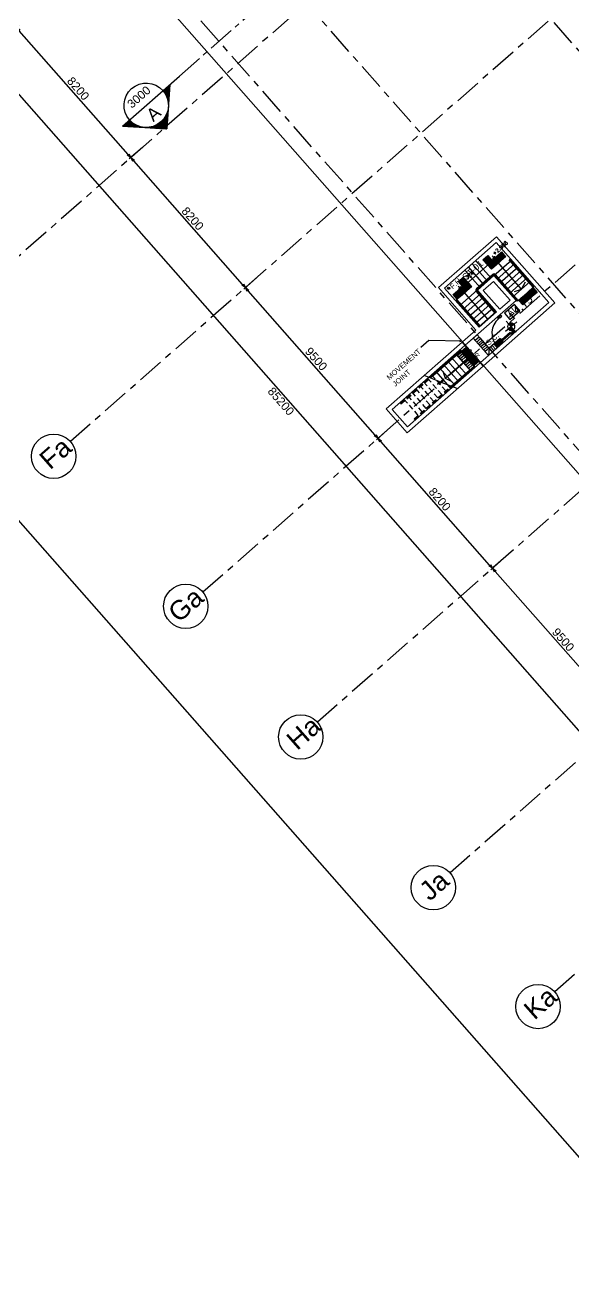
# Model space of a CAD drawing. Header units: millimetres. Extents: x 833681652 to 834427839, y 817425676 to 818089765.
# Drawn here: x 834283241 to 834309162, y 817911593 to 817971130 of the extents above; entities that cross this region are included whole.
import ezdxf
from ezdxf.enums import TextEntityAlignment as Align

# ---------------------------------------------------------------- set-up
doc = ezdxf.new("R2010")
doc.units = ezdxf.units.MM
doc.header["$LTSCALE"] = 100
for name, pattern in [('3B50A-DLN-ARC-DWG-1001-P00-LB01$0$Hidden', [9.525, 6.35, -3.175]), ('3B50A-DLN-ARC-DWG-1001-P00-LB01$0$HIDDENX2', [19.05, 12.7, -6.35]), ('CENTER', [2, 1.25, -0.25, 0.25, -0.25]), ('Grid Line', [22.225, 12.7, -3.175, 3.175, -3.175])]:
    doc.linetypes.add(name, pattern=pattern)
for name, color, linetype in [('+C-201', 201, 'Continuous'), ('000-Tactile-l', 8, 'Continuous'), ('3B50A-DLN-ARC-DWG-1001-P00-LB01$0$3B50A-DLN-ARC-DWG-1002-P00-LB02$0$DLN240__', 1, 'Continuous'), ('3B50A-DLN-ARC-DWG-1001-P00-LB01$0$DLN030_1', 1, 'Continuous'), ('3B50A-DLN-ARC-DWG-1001-P00-LB01$0$DLN040__', 3, 'Continuous'), ('3B50A-DLN-ARC-DWG-1001-P00-LB01$0$DLN240__', 1, 'Continuous'), ('3B50A-DLN-ARC-DWG-1001-P00-LB01$0$DLN810__', 7, 'Continuous'), ('3B50A-DLN-ARC-DWG-1001-P00-LB01$0$FITDOOR', 7, 'Continuous'), ('3B50A-DLN-ARC-DWG-1001-P00-LB01$0$LEVEL', 7, 'Continuous'), ('3B50A-DLN-ARC-DWG-1003-P00-LRXX$0$DLN240__', 1, 'Continuous'), ('DLN020__', 6, 'Continuous'), ('DLN030_1', 1, 'Continuous'), ('DLN0401_', 7, 'Continuous'), ('DLN051__', 7, 'Continuous'), ('DLN052__', 7, 'Continuous'), ('DLN270__', 3, 'Continuous'), ('DLN580__', 4, 'Continuous'), ('DLN810__', 1, 'Continuous'), ('FS-10', 10, 'Continuous'), ('LEVEL', 7, 'Continuous'), ('MARK', 7, 'Continuous')]:
    doc.layers.add(name, color=color, linetype=linetype)
doc.layers.add('3B50A-DLN-ARC-DWG-1001-P00-LB01$0$A-WALL', color=7, linetype='Continuous', lineweight=9)
doc.layers.add('A-WALL', color=7, linetype='Continuous', lineweight=9)
doc.styles.add('3B50A-DLN-ARC-DWG-1001-P00-LB01$0$romans', font='romans.shx')
doc.styles.add('3B50A-DLN-ARC-DWG-1001-P00-LB01$0$Standard', font='swiss.ttf')
doc.styles.add('3B50A-DLN-ARC-DWG-1001-P00-LB01$0$Swis721tBT', font='swissl.ttf')
doc.styles.add('romans', font='romans.shx')
doc.styles.get("Standard").update_dxf_attribs({"font": 'swiss.ttf'})
doc.styles.add('Swis721tBT', font='swissl.ttf')
doc.dimstyles.new('3B50A-DLN-ARC-DWG-1001-P00-LB01$0$INTDIM', dxfattribs={"dimtxt": 200, "dimasz": 125, "dimexe": 100, "dimexo": 150, "dimgap": 80, "dimtad": 1, "dimdec": 0, "dimzin": 9, "dimdsep": 46, "dimtxsty": '3B50A-DLN-ARC-DWG-1001-P00-LB01$0$Swis721tBT', "dimblk": '3B50A-DLN-ARC-DWG-1001-P00-LB01$0$_Open30', "dimcen": -125, "dimclrd": 256, "dimclre": 256, "dimclrt": 2, "dimaunit": 1, "dimadec": 1, "dimazin": 0, "dimtfac": 0.444444, "dimtdec": 0, "dimtix": 1, "dimtmove": 2, "dimatfit": 3, "dimldrblk": '3B50A-DLN-ARC-DWG-1001-P00-LB01$0$_Open30', "dimfxl": 0, "dimtolj": 1, "dimlwd": -1, "dimlwe": -1, "dimarcsym": 0})
doc.dimstyles.new('INTDIM', dxfattribs={"dimtxt": 200, "dimasz": 125, "dimexe": 100, "dimexo": 150, "dimgap": 80, "dimtad": 1, "dimdec": 0, "dimzin": 9, "dimdsep": 46, "dimtxsty": 'Swis721tBT', "dimblk": 'OPEN30', "dimcen": -125, "dimclrd": 256, "dimclre": 256, "dimclrt": 2, "dimaunit": 1, "dimadec": 1, "dimazin": 0, "dimtfac": 0.444444, "dimtdec": 0, "dimtix": 1, "dimtmove": 2, "dimatfit": 3, "dimldrblk": 'OPEN30', "dimfxl": 0, "dimtolj": 1, "dimlwd": -1, "dimlwe": -1, "dimarcsym": 0})

# ---------------------------------------------------------------- blocks, each defined once
blk = doc.blocks.new('_Open30')
at = {"color": 0, "linetype": 'ByBlock', "lineweight": -2}
for p, q in [((-1, 0.27), (0, 0)), ((0, 0), (-1, -0.27)), ((0, 0), (-1, 0))]:
    blk.add_line(p, q, dxfattribs=at)
blk = doc.blocks.new('*D191')
at = {"layer": 'Defpoints', "color": 0}
for p in [(834269252, 817985710), (834268110, 817984705), (834325540, 817921752)]:
    blk.add_point(p, dxfattribs=at)
at = {"layer": 'DLN030_1', "linetype": 'Continuous'}
for p, q in [((834269139, 817985611), (834268035, 817984639)), ((834324266, 817920897), (834268242, 817984555)), ((834325427, 817921653), (834324323, 817920681))]:
    blk.add_line(p, q, dxfattribs=at)
at = {"layer": 'DLN030_1', "xscale": 200, "yscale": 200, "zscale": 200}
for p, rotation in [((834268110, 817984705), 131.3502646798603), ((834324398, 817920747), 311.3502646798603)]:
    blk.add_blockref('_Open30', p, dxfattribs=dict(at, rotation=rotation))
at = {"layer": 'DLN030_1', "color": 2, "insert": (834295349, 817953322), "char_height": 400, "attachment_point": 5, "rotation": 311.35026, "style": 'Swis721tBT'}
blk.add_mtext('\\A1;85200', dxfattribs=at)
blk = doc.blocks.new('*D195')
at = {"layer": 'Defpoints', "color": 0}
for p in [(834306012, 817945995), (834305356, 817945417), (834312289, 817938864)]:
    blk.add_point(p, dxfattribs=at)
at = {"layer": 'DLN030_1', "linetype": 'Continuous'}
for p, q in [((834305900, 817945896), (834305281, 817945351)), ((834311500, 817938436), (834305488, 817945267)), ((834312176, 817938764), (834311557, 817938220))]:
    blk.add_line(p, q, dxfattribs=at)
at = {"layer": 'DLN030_1', "xscale": 200, "yscale": 200, "zscale": 200}
for p, rotation in [((834305356, 817945417), 131.3502646798603), ((834311632, 817938286), 311.3502646798603)]:
    blk.add_blockref('_Open30', p, dxfattribs=dict(at, rotation=rotation))
at = {"layer": 'DLN030_1', "color": 2, "insert": (834308708, 817942040), "char_height": 400, "attachment_point": 5, "rotation": 311.35026, "style": 'Swis721tBT'}
blk.add_mtext('\\A1;9500', dxfattribs=at)
blk = doc.blocks.new('*D196')
at = {"layer": 'Defpoints', "color": 0}
for p in [(834300486, 817952055), (834299939, 817951573), (834306012, 817945995)]:
    blk.add_point(p, dxfattribs=at)
at = {"layer": 'DLN030_1', "linetype": 'Continuous'}
for p, q in [((834300373, 817951956), (834299863, 817951507)), ((834305224, 817945568), (834300071, 817951423)), ((834305900, 817945896), (834305281, 817945351))]:
    blk.add_line(p, q, dxfattribs=at)
at = {"layer": 'DLN030_1', "xscale": 200, "yscale": 200, "zscale": 200}
for p, rotation in [((834299939, 817951573), 131.3502646798603), ((834305356, 817945417), 311.3502646798603)]:
    blk.add_blockref('_Open30', p, dxfattribs=dict(at, rotation=rotation))
at = {"layer": 'DLN030_1', "color": 2, "insert": (834302862, 817948684), "char_height": 400, "attachment_point": 5, "rotation": 311.35026, "style": 'Swis721tBT'}
blk.add_mtext('\\A1;8200', dxfattribs=at)
blk = doc.blocks.new('*D197')
at = {"layer": 'Defpoints', "color": 0}
for p in [(834294318, 817959283), (834293662, 817958705), (834300486, 817952055)]:
    blk.add_point(p, dxfattribs=at)
at = {"layer": 'DLN030_1', "linetype": 'Continuous'}
for p, q in [((834294206, 817959183), (834293587, 817958639)), ((834299806, 817951724), (834293794, 817958555)), ((834300373, 817951956), (834299863, 817951507))]:
    blk.add_line(p, q, dxfattribs=at)
at = {"layer": 'DLN030_1', "xscale": 200, "yscale": 200, "zscale": 200}
for p, rotation in [((834293662, 817958705), 131.3502646798603), ((834299938, 817951573), 311.3502646798603)]:
    blk.add_blockref('_Open30', p, dxfattribs=dict(at, rotation=rotation))
at = {"layer": 'DLN030_1', "color": 2, "insert": (834297015, 817955328), "char_height": 400, "attachment_point": 5, "rotation": 311.35026, "style": 'Swis721tBT'}
blk.add_mtext('\\A1;9500', dxfattribs=at)
blk = doc.blocks.new('*D198')
at = {"layer": 'Defpoints', "color": 0}
for p in [(834288901, 817965438), (834288245, 817964860), (834294318, 817959283)]:
    blk.add_point(p, dxfattribs=at)
at = {"layer": 'DLN030_1', "linetype": 'Continuous'}
for p, q in [((834288788, 817965339), (834288170, 817964794)), ((834293530, 817958855), (834288377, 817964710)), ((834294206, 817959183), (834293587, 817958639))]:
    blk.add_line(p, q, dxfattribs=at)
at = {"layer": 'DLN030_1', "xscale": 200, "yscale": 200, "zscale": 200}
for p, rotation in [((834288245, 817964860), 131.3502646798603), ((834293662, 817958705), 311.3502646798603)]:
    blk.add_blockref('_Open30', p, dxfattribs=dict(at, rotation=rotation))
at = {"layer": 'DLN030_1', "color": 2, "insert": (834291168, 817961971), "char_height": 400, "attachment_point": 5, "rotation": 311.35026, "style": 'Swis721tBT'}
blk.add_mtext('\\A1;8200', dxfattribs=at)
blk = doc.blocks.new('*D199')
at = {"layer": 'Defpoints', "color": 0}
for p in [(834282827, 817971016), (834282827, 817971016), (834288901, 817965438)]:
    blk.add_point(p, dxfattribs=at)
at = {"layer": 'DLN030_1', "linetype": 'Continuous'}
for p, q in [((834282940, 817971115), (834282902, 817971082)), ((834288113, 817965011), (834282959, 817970866)), ((834288788, 817965339), (834288170, 817964794))]:
    blk.add_line(p, q, dxfattribs=at)
at = {"layer": 'DLN030_1', "xscale": 200, "yscale": 200, "zscale": 200}
for p, rotation in [((834282827, 817971016), 131.3502646798603), ((834288245, 817964860), 311.3502646798603)]:
    blk.add_blockref('_Open30', p, dxfattribs=dict(at, rotation=rotation))
at = {"layer": 'DLN030_1', "color": 2, "insert": (834285750, 817968127), "char_height": 400, "attachment_point": 5, "rotation": 311.35026, "style": 'Swis721tBT'}
blk.add_mtext('\\A1;8200', dxfattribs=at)
blk = doc.blocks.new('3B50A-DLN-ARC-DWG-1001-P00-LB01$0$_Open30')
at = {"color": 0, "linetype": 'ByBlock', "lineweight": -2}
for p, q in [((-1, 0.27), (0, 0)), ((0, 0), (-1, -0.27)), ((0, 0), (-1, 0))]:
    blk.add_line(p, q, dxfattribs=at)
blk = doc.blocks.new('*D175')
at = {"layer": '3B50A-DLN-ARC-DWG-1001-P00-LB01$0$DLN030_1', "linetype": 'Continuous'}
for p, q in [((834300373, 817951956), (834299863, 817951507)), ((834305224, 817945568), (834300071, 817951423)), ((834305900, 817945896), (834305281, 817945351))]:
    blk.add_line(p, q, dxfattribs=at)
at = {"layer": 'Defpoints', "color": 0}
for p in [(834300486, 817952055), (834299939, 817951573), (834306012, 817945995)]:
    blk.add_point(p, dxfattribs=at)
at = {"layer": '3B50A-DLN-ARC-DWG-1001-P00-LB01$0$DLN030_1', "xscale": 200, "yscale": 200, "zscale": 200}
for p, rotation in [((834299939, 817951573), 131.3502646798603), ((834305356, 817945417), 311.3502646798603)]:
    blk.add_blockref('3B50A-DLN-ARC-DWG-1001-P00-LB01$0$_Open30', p, dxfattribs=dict(at, rotation=rotation))
at = {"layer": '3B50A-DLN-ARC-DWG-1001-P00-LB01$0$DLN030_1', "color": 2, "insert": (834302862, 817948684), "char_height": 400, "attachment_point": 5, "rotation": 311.35026, "style": '3B50A-DLN-ARC-DWG-1001-P00-LB01$0$Swis721tBT'}
blk.add_mtext('\\A1;8200', dxfattribs=at)
blk = doc.blocks.new('*X151')
at = {"color": 0}
for p, q in [((45956, 42700), (46156, 42700)), ((45956, 42694), (46156, 42694)), ((45957, 42688), (46156, 42688)), ((45957, 42681), (46156, 42681)), ((45958, 42675), (46156, 42675)), ((45959, 42669), (46156, 42669)), ((45960, 42662), (46156, 42662)), ((45962, 42656), (46156, 42656)), ((45964, 42650), (46156, 42650)), ((45965, 42644), (46156, 42644)), ((45968, 42638), (46156, 42638)), ((45970, 42631), (46156, 42631)), ((45973, 42625), (46156, 42625)), ((45975, 42619), (46156, 42619)), ((45978, 42612), (46156, 42612)), ((45982, 42606), (46156, 42606)), ((45986, 42600), (46156, 42600)), ((45990, 42594), (46156, 42594)), ((45994, 42588), (46156, 42588)), ((45999, 42581), (46156, 42581)), ((46004, 42575), (46156, 42575)), ((46009, 42569), (46156, 42569)), ((46015, 42562), (46156, 42562)), ((46022, 42556), (46156, 42556)), ((46029, 42550), (46156, 42550)), ((46037, 42544), (46156, 42544)), ((46047, 42538), (46156, 42538)), ((46057, 42531), (46156, 42531)), ((46069, 42525), (46156, 42525)), ((46083, 42519), (46156, 42519)), ((46102, 42512), (46156, 42512)), ((46133, 42506), (46156, 42506))]:
    blk.add_line(p, q, dxfattribs=at)
blk = doc.blocks.new('*X150')
at = {"color": 0}
for p, q in [((46156, 42900), (46200, 42900)), ((46156, 42894), (46222, 42894)), ((46156, 42888), (46238, 42888)), ((46156, 42881), (46250, 42881)), ((46156, 42875), (46261, 42875)), ((46156, 42869), (46271, 42869)), ((46156, 42862), (46279, 42862)), ((46156, 42856), (46287, 42856)), ((46156, 42850), (46294, 42850)), ((46156, 42844), (46300, 42844)), ((46156, 42838), (46306, 42838)), ((46156, 42831), (46311, 42831)), ((46156, 42825), (46316, 42825)), ((46156, 42819), (46320, 42819)), ((46156, 42812), (46324, 42812)), ((46156, 42806), (46328, 42806)), ((46156, 42800), (46332, 42800)), ((46156, 42794), (46335, 42794)), ((46156, 42788), (46338, 42788)), ((46156, 42781), (46341, 42781)), ((46156, 42775), (46343, 42775)), ((46156, 42769), (46345, 42769)), ((46156, 42762), (46347, 42762)), ((46156, 42756), (46349, 42756)), ((46156, 42750), (46351, 42750)), ((46156, 42744), (46352, 42744)), ((46156, 42738), (46353, 42738)), ((46156, 42731), (46354, 42731)), ((46156, 42725), (46355, 42725)), ((46156, 42719), (46355, 42719)), ((46156, 42712), (46356, 42712)), ((46156, 42706), (46356, 42706))]:
    blk.add_line(p, q, dxfattribs=at)
blk = doc.blocks.new('3B50A-DLN-ARC-DWG-1001-P00-LB01$0$ELFIN')
at = {"layer": '3B50A-DLN-ARC-DWG-1001-P00-LB01$0$LEVEL'}
for p, q in [((0, 0), (-0.5, 0)), ((0, 0.5), (0, 0)), ((0, 0), (0, -0.5)), ((0.5, 0), (0, 0))]:
    blk.add_line(p, q, dxfattribs=at)
for start, end in [(90, 180), (180, 270), (0, 90), (270, 0)]:
    blk.add_arc((0, 0), 0.25, start, end, dxfattribs=at)
at = {"layer": '3B50A-DLN-ARC-DWG-1001-P00-LB01$0$LEVEL', "xscale": 0.00125, "yscale": 0.00125, "zscale": 0.00125}
for name in ['*X150', '*X151']:
    blk.add_blockref(name, (-57.695, -53.381), dxfattribs=at)
at = {"layer": '3B50A-DLN-ARC-DWG-1001-P00-LB01$0$LEVEL', "style": '3B50A-DLN-ARC-DWG-1001-P00-LB01$0$romans'}
blk.add_attdef('ELFIN', (0.254, 0.347), '', height=0.5, dxfattribs=at)
blk = doc.blocks.new('*X5')
at = {"color": 0}
for p, q in [((56878, 54862), (57010, 54862)), ((56890, 54875), (56997, 54875)), ((56903, 54888), (56985, 54888)), ((56915, 54900), (56972, 54900)), ((56928, 54912), (56960, 54912)), ((56940, 54925), (56947, 54925)), ((56453, 54438), (56456, 54438)), ((56465, 54450), (56471, 54450)), ((56478, 54462), (56487, 54462)), ((56490, 54475), (56503, 54475)), ((56503, 54488), (56521, 54488)), ((56515, 54500), (56540, 54500)), ((56528, 54512), (56560, 54512)), ((56540, 54525), (56582, 54525)), ((56553, 54538), (56606, 54538)), ((56565, 54550), (56632, 54550)), ((56578, 54562), (56661, 54562)), ((56590, 54575), (56694, 54575)), ((56603, 54588), (56732, 54588)), ((56615, 54600), (56781, 54600)), ((56628, 54612), (56853, 54612)), ((56640, 54625), (57247, 54625)), ((56653, 54638), (57235, 54638)), ((56665, 54650), (57222, 54650)), ((56678, 54662), (57210, 54662)), ((56690, 54675), (57197, 54675)), ((56703, 54688), (57185, 54688)), ((56715, 54700), (57172, 54700)), ((56728, 54712), (57160, 54712)), ((56740, 54725), (57147, 54725)), ((56753, 54738), (57135, 54738)), ((56765, 54750), (57122, 54750)), ((56778, 54762), (57110, 54762)), ((56790, 54775), (57097, 54775)), ((56803, 54788), (57085, 54788)), ((56815, 54800), (57072, 54800)), ((56828, 54812), (57060, 54812)), ((56840, 54825), (57047, 54825)), ((56853, 54838), (57035, 54838)), ((56865, 54850), (57022, 54850)), ((57034, 54612), (57260, 54612)), ((57107, 54600), (57272, 54600)), ((57155, 54588), (57285, 54588)), ((57194, 54575), (57297, 54575)), ((57227, 54562), (57310, 54562)), ((57256, 54550), (57322, 54550)), ((57282, 54538), (57335, 54538)), ((57305, 54525), (57347, 54525)), ((57327, 54512), (57360, 54512)), ((57348, 54500), (57372, 54500)), ((57366, 54488), (57385, 54488)), ((57384, 54475), (57397, 54475)), ((57401, 54462), (57410, 54462)), ((57417, 54450), (57422, 54450)), ((57432, 54438), (57435, 54438)), ((56028, 54012), (56208, 54012)), ((56040, 54025), (56210, 54025)), ((56053, 54038), (56213, 54038)), ((56065, 54050), (56216, 54050)), ((56078, 54062), (56219, 54062)), ((56090, 54075), (56223, 54075)), ((56103, 54088), (56227, 54088)), ((56115, 54100), (56231, 54100)), ((56128, 54112), (56235, 54112)), ((56140, 54125), (56239, 54125)), ((56153, 54138), (56244, 54138)), ((56165, 54150), (56249, 54150)), ((56178, 54162), (56254, 54162)), ((56190, 54175), (56260, 54175)), ((56203, 54188), (56265, 54188)), ((56215, 54200), (56271, 54200)), ((56228, 54212), (56278, 54212)), ((56240, 54225), (56284, 54225)), ((56253, 54238), (56291, 54238)), ((56265, 54250), (56298, 54250)), ((56278, 54262), (56306, 54262)), ((56290, 54275), (56314, 54275)), ((56303, 54288), (56322, 54288)), ((56315, 54300), (56331, 54300)), ((56328, 54312), (56340, 54312)), ((56340, 54325), (56349, 54325)), ((56353, 54338), (56359, 54338)), ((56365, 54350), (56369, 54350)), ((56378, 54362), (56380, 54362)), ((56390, 54375), (56391, 54375)), ((56403, 54388), (56403, 54388)), ((56428, 54412), (56428, 54412)), ((56440, 54425), (56442, 54425)), ((57446, 54425), (57447, 54425)), ((57460, 54412), (57460, 54412)), ((57485, 54388), (57485, 54388)), ((57496, 54375), (57497, 54375)), ((57508, 54362), (57510, 54362)), ((57518, 54350), (57522, 54350)), ((57529, 54338), (57535, 54338)), ((57538, 54325), (57547, 54325)), ((57548, 54312), (57560, 54312)), ((57557, 54300), (57572, 54300)), ((57565, 54288), (57585, 54288)), ((57574, 54275), (57597, 54275)), ((57582, 54262), (57610, 54262)), ((57589, 54250), (57622, 54250)), ((57596, 54238), (57635, 54238)), ((57603, 54225), (57647, 54225)), ((57610, 54212), (57660, 54212)), ((57616, 54200), (57672, 54200)), ((57622, 54188), (57685, 54188)), ((57628, 54175), (57697, 54175)), ((57634, 54162), (57710, 54162)), ((57639, 54150), (57722, 54150)), ((57644, 54138), (57735, 54138)), ((57648, 54125), (57747, 54125)), ((57653, 54112), (57760, 54112)), ((57657, 54100), (57772, 54100)), ((57661, 54088), (57785, 54088)), ((57665, 54075), (57797, 54075)), ((57668, 54062), (57810, 54062)), ((57671, 54050), (57822, 54050)), ((57674, 54038), (57835, 54038)), ((57677, 54025), (57847, 54025)), ((57680, 54012), (57860, 54012)), ((55890, 53875), (56194, 53875)), ((55903, 53888), (56194, 53888)), ((55915, 53900), (56194, 53900)), ((55928, 53912), (56195, 53912)), ((55940, 53925), (56196, 53925)), ((55953, 53938), (56197, 53938)), ((55965, 53950), (56198, 53950)), ((55978, 53962), (56200, 53962)), ((55990, 53975), (56201, 53975)), ((56003, 53988), (56203, 53988)), ((56015, 54000), (56206, 54000)), ((57682, 54000), (57872, 54000)), ((57684, 53988), (57885, 53988)), ((57686, 53975), (57897, 53975)), ((57688, 53962), (57910, 53962)), ((57689, 53950), (57922, 53950)), ((57691, 53938), (57935, 53938)), ((57692, 53925), (57947, 53925)), ((57692, 53912), (57960, 53912)), ((57693, 53900), (57972, 53900)), ((57694, 53888), (57985, 53888)), ((57694, 53875), (57997, 53875))]:
    blk.add_line(p, q, dxfattribs=at)
blk = doc.blocks.new('SECHL')
at = {"layer": 'MARK'}
for p, q in [((-3.414, 0), (-2, 1.414)), ((-0.586, 0), (-2, 1.414)), ((-3.414, 0), (0, 0))]:
    blk.add_line(p, q, dxfattribs=at)
for start, end in [(0, 180), (180, 0)]:
    blk.add_arc((-2, 0), 1, start, end, dxfattribs=at)
at = {"layer": 'MARK', "xscale": 0.001333333333333333, "yscale": 0.001333333333333333, "zscale": 0.001333333333333333}
blk.add_blockref('*X5', (-77.925, -71.824), dxfattribs=at)
at = {"layer": 'MARK', "style": 'romans'}
for tag, height, p in [('SECHL1', 0.8, (-2, 0.5)), ('SECHL2', 0.267, (-2, -0.5))]:
    blk.add_attdef(tag, text='', height=height, dxfattribs=at).set_placement(p, align=Align.MIDDLE)
blk = doc.blocks.new('*X14')
at = {"color": 0}
for p, q in [((45956, 42700), (46156, 42700)), ((45956, 42694), (46156, 42694)), ((45957, 42688), (46156, 42688)), ((45957, 42681), (46156, 42681)), ((45958, 42675), (46156, 42675)), ((45959, 42669), (46156, 42669)), ((45960, 42662), (46156, 42662)), ((45962, 42656), (46156, 42656)), ((45964, 42650), (46156, 42650)), ((45965, 42644), (46156, 42644)), ((45968, 42638), (46156, 42638)), ((45970, 42631), (46156, 42631)), ((45973, 42625), (46156, 42625)), ((45975, 42619), (46156, 42619)), ((45978, 42612), (46156, 42612)), ((45982, 42606), (46156, 42606)), ((45986, 42600), (46156, 42600)), ((45990, 42594), (46156, 42594)), ((45994, 42588), (46156, 42588)), ((45999, 42581), (46156, 42581)), ((46004, 42575), (46156, 42575)), ((46009, 42569), (46156, 42569)), ((46015, 42562), (46156, 42562)), ((46022, 42556), (46156, 42556)), ((46029, 42550), (46156, 42550)), ((46037, 42544), (46156, 42544)), ((46047, 42538), (46156, 42538)), ((46057, 42531), (46156, 42531)), ((46069, 42525), (46156, 42525)), ((46083, 42519), (46156, 42519)), ((46102, 42512), (46156, 42512)), ((46133, 42506), (46156, 42506))]:
    blk.add_line(p, q, dxfattribs=at)
blk = doc.blocks.new('*X13')
at = {"color": 0}
for p, q in [((46156, 42900), (46200, 42900)), ((46156, 42894), (46222, 42894)), ((46156, 42888), (46238, 42888)), ((46156, 42881), (46250, 42881)), ((46156, 42875), (46261, 42875)), ((46156, 42869), (46271, 42869)), ((46156, 42862), (46279, 42862)), ((46156, 42856), (46287, 42856)), ((46156, 42850), (46294, 42850)), ((46156, 42844), (46300, 42844)), ((46156, 42838), (46306, 42838)), ((46156, 42831), (46311, 42831)), ((46156, 42825), (46316, 42825)), ((46156, 42819), (46320, 42819)), ((46156, 42812), (46324, 42812)), ((46156, 42806), (46328, 42806)), ((46156, 42800), (46332, 42800)), ((46156, 42794), (46335, 42794)), ((46156, 42788), (46338, 42788)), ((46156, 42781), (46341, 42781)), ((46156, 42775), (46343, 42775)), ((46156, 42769), (46345, 42769)), ((46156, 42762), (46347, 42762)), ((46156, 42756), (46349, 42756)), ((46156, 42750), (46351, 42750)), ((46156, 42744), (46352, 42744)), ((46156, 42738), (46353, 42738)), ((46156, 42731), (46354, 42731)), ((46156, 42725), (46355, 42725)), ((46156, 42719), (46355, 42719)), ((46156, 42712), (46356, 42712)), ((46156, 42706), (46356, 42706))]:
    blk.add_line(p, q, dxfattribs=at)
blk = doc.blocks.new('ELFIN')
at = {"layer": 'LEVEL'}
for p, q in [((0, 0), (-0.5, 0)), ((0, 0.5), (0, 0)), ((0, 0), (0, -0.5)), ((0.5, 0), (0, 0))]:
    blk.add_line(p, q, dxfattribs=at)
for start, end in [(90, 180), (180, 270), (0, 90), (270, 0)]:
    blk.add_arc((0, 0), 0.25, start, end, dxfattribs=at)
at = {"layer": 'LEVEL', "xscale": 0.00125, "yscale": 0.00125, "zscale": 0.00125}
for name in ['*X13', '*X14']:
    blk.add_blockref(name, (-57.69, -53.38), dxfattribs=at)
at = {"layer": 'LEVEL', "style": 'romans'}
blk.add_attdef('ELFIN', (0.25, 0.35), '', height=0.5, dxfattribs=at)
blk = doc.blocks.new('3B50A-DLN-ARC-DWG-1001-P00-LB01$0$DR1CD-flat-25')
at = {"layer": '3B50A-DLN-ARC-DWG-1001-P00-LB01$0$FITDOOR'}
for p, q in [((-900, 0), (-900, 45)), ((0, 45), (-900, 45)), ((0, 0), (0, 45)), ((-900, 0), (0, 0))]:
    blk.add_line(p, q, dxfattribs=at)
blk = doc.blocks.new('3B50A-DLN-ARC-DWG-1001-P00-LB01$0$DR1CM-flat-23')
at = {"layer": '3B50A-DLN-ARC-DWG-1001-P00-LB01$0$FITDOOR', "color": 6}
blk.add_arc((0, 0), 900, 90, 180, dxfattribs=at)
blk = doc.blocks.new('3B50A-DLN-ARC-DWG-1001-P00-LB01$0$DLN-Single Door - Opening 2 - 950 x2138 _WH_-1922936-Car Park_B2_F-flat-23')
at = {"layer": '3B50A-DLN-ARC-DWG-1001-P00-LB01$0$A-WALL', "lineweight": 25}
for p, q in [((-100, 500), (100, 500)), ((-100, -500), (100, -500))]:
    blk.add_line(p, q, dxfattribs=at)
at = {"layer": '3B50A-DLN-ARC-DWG-1001-P00-LB01$0$FITDOOR'}
for p, q in [((-100, 450), (-100, 500)), ((-100, 500), (-63, 500)), ((-100, 450), (-25, 450)), ((-63, 488), (-63, 500)), ((-25, 437), (-25, 450)), ((-25, 437), (100, 437)), ((62, 500), (100, 500)), ((62, 488), (62, 500)), ((100, 437), (100, 500)), ((-100, -450), (-25, -450)), ((-100, -450), (-100, -500)), ((-100, -500), (-63, -500)), ((-63, -488), (-63, -500)), ((-25, -438), (100, -438)), ((-25, -438), (-25, -450)), ((62, -488), (62, -500)), ((62, -500), (100, -500)), ((100, -438), (100, -500))]:
    blk.add_line(p, q, dxfattribs=at)
at = {"layer": '3B50A-DLN-ARC-DWG-1001-P00-LB01$0$A-WALL'}
for name in ['3B50A-DLN-ARC-DWG-1001-P00-LB01$0$DR1CM-flat-23', '3B50A-DLN-ARC-DWG-1001-P00-LB01$0$DR1CD-flat-25']:
    blk.add_blockref(name, (-100, -450), dxfattribs=at)
blk = doc.blocks.new('3B50A-DLN-ARC-DWG-1001-P00-LB01$0$DLN-Single Door - Opening 5 -  950 x 2025 _WH_-1665005-Car Park_B2_F-flat-23')
at = {"layer": '3B50A-DLN-ARC-DWG-1001-P00-LB01$0$A-WALL'}
blk.add_blockref('3B50A-DLN-ARC-DWG-1001-P00-LB01$0$DLN-Single Door - Opening 2 - 950 x2138 _WH_-1922936-Car Park_B2_F-flat-23', (0, 5), dxfattribs=at)
blk = doc.blocks.new('hazard warning tactile')
at = {"layer": '000-Tactile-l', "ltscale": 0.015}
blk.add_lwpolyline([(0, 0), (225, 198), (423, -27), (198, -225)], close=True, dxfattribs=at)
for centre, radius in [((35, -2), 17.5), ((35, -2), 12.5), ((73, 31), 17.5), ((73, 31), 12.5), ((106, -7), 17.5), ((110, 64), 17.5), ((106, -7), 12.5), ((110, 64), 12.5), ((143, 26), 17.5), ((148, 97), 17.5), ((143, 26), 12.5), ((148, 97), 12.5), ((176, -11), 17.5), ((181, 59), 17.5), ((176, -11), 12.5), ((185, 130), 17.5), ((181, 59), 12.5), ((185, 130), 12.5), ((214, 22), 17.5), ((218, 92), 17.5), ((214, 22), 12.5), ((223, 163), 17.5), ((218, 92), 12.5), ((223, 163), 12.5), ((247, -16), 17.5), ((251, 55), 17.5), ((256, 125), 17.5), ((251, 55), 12.5), ((256, 125), 12.5), ((285, 17), 17.5), ((289, 88), 17.5), ((285, 17), 12.5), ((289, 88), 12.5), ((322, 50), 17.5), ((322, 50), 12.5), ((355, 13), 17.5), ((355, 13), 12.5), ((68, -40), 17.5), ((68, -40), 12.5), ((101, -77), 17.5), ((101, -77), 12.5), ((134, -115), 17.5), ((139, -44), 17.5), ((134, -115), 12.5), ((139, -44), 12.5), ((167, -152), 17.5), ((172, -82), 17.5), ((167, -152), 12.5), ((172, -82), 12.5), ((200, -190), 17.5), ((205, -119), 17.5), ((200, -190), 12.5), ((209, -49), 17.5), ((205, -119), 12.5), ((209, -49), 12.5), ((238, -157), 17.5), ((242, -86), 17.5), ((238, -157), 12.5), ((242, -86), 12.5), ((247, -16), 12.5), ((276, -124), 17.5), ((280, -53), 17.5), ((276, -124), 12.5), ((280, -53), 12.5), ((313, -91), 17.5), ((318, -20), 17.5), ((313, -91), 12.5), ((318, -20), 12.5), ((351, -58), 17.5), ((351, -58), 12.5), ((388, -25), 17.5), ((388, -25), 12.5)]:
    blk.add_circle(centre, radius, dxfattribs=at)

msp = doc.modelspace()

# ---------------------------------------------------------------- hatches: boundary and pattern name
at = {"layer": 'FS-10'}
h = msp.add_hatch(color=256, dxfattribs=at)
h.dxf.hatch_style = 1
h.paths.add_polyline_path([(834303320.9, 817958707.8, 1), (834303245.8, 817958641.8, 1)])

# ---------------------------------------------------------------- linework, layer by layer
at = {"layer": '+C-201'}
msp.add_solid([(834305420.1, 817956037.5, 0), (834305585.2, 817955849.8, 0), (834305720.4, 817956301.7, 0), (834305885.5, 817956114.1, 0)], dxfattribs=at)
at = {"color": 2}
msp.add_lwpolyline([(834427839, 818002704.1), (834318889.5, 817906820.3), (834242269.6, 817993880.9), (834351219.2, 818089764.7)], close=True, dxfattribs=at)
at = {"layer": '3B50A-DLN-ARC-DWG-1001-P00-LB01$0$3B50A-DLN-ARC-DWG-1002-P00-LB02$0$DLN240__', "color": 1}
for p, q in [((834305469.3, 817960068.4, 0), (834303855.3, 817958648, 0)), ((834306136.4, 817959310.4, -0.1), (834305469.3, 817960068.4, 0)), ((834306734.3, 817958631, 0.1), (834305487.8, 817960047.3, 0.1)), ((834303855.3, 817958648, 0), (834305139.3, 817957189, 0))]:
    msp.add_line(p, q, dxfattribs=at)
at = {"layer": '3B50A-DLN-ARC-DWG-1001-P00-LB01$0$3B50A-DLN-ARC-DWG-1002-P00-LB02$0$DLN240__', "color": 1, "linetype": '3B50A-DLN-ARC-DWG-1001-P00-LB01$0$Hidden', "ltscale": 0.2}
msp.add_line((834307147.2, 817958994.4, 0.1), (834307147.2, 817958994.4, 0.1), dxfattribs=at)
at = {"layer": '3B50A-DLN-ARC-DWG-1001-P00-LB01$0$A-WALL', "color": 3}
for p, q in [((834305604.7, 817957265.6, 0), (834305571.7, 817957303.2, 0)), ((834305754.8, 817957397.8, 0), (834305721.8, 817957435.3, 0))]:
    msp.add_line(p, q, dxfattribs=at)
at = {"layer": '3B50A-DLN-ARC-DWG-1001-P00-LB01$0$DLN240__', "color": 1}
for p, q in [((834305289, 817959157.7, 0), (834304562.2, 817959983.5, 0)), ((834305429.5, 817959281, 0.1), (834306255.3, 817960007.8, 0.1)), ((834306172.4, 817960041.4, -0.1), (834306142.4, 817960015, -0.1)), ((834306364.9, 817959762.1, -0.1), (834306142.4, 817960015, -0.1)), ((834306382.8, 817959802.4, -0.1), (834306172.4, 817960041.4, -0.1)), ((834304782.3, 817958711.8, 0), (834304055.5, 817959537.5, 0)), ((834304951.2, 817958860.4, 0), (834304224.4, 817959686.2, 0)), ((834305120.1, 817959009.1, 0), (834304393.3, 817959834.8, 0)), ((834305578.2, 817959112.1, 0.1), (834306403.9, 817959838.9, 0.1)), ((834305726.8, 817958943.2, 0.1), (834306552.6, 817959670, 0.1)), ((834305875.5, 817958774.3, 0.1), (834306701.2, 817959501.1, 0.1)), ((834307284.5, 817958717.3, 0.1), (834306343.9, 817959786, 0.1)), ((834307314.5, 817958743.7, 0.1), (834306373.9, 817959812.5, 0.1)), ((834304604.2, 817958661.3, 0), (834305361.7, 817959327.9, 0.1)), ((834304630.4, 817958631, 0), (834305388.1, 817959297.9, 0.1)), ((834306548.8, 817958069.8, 0.1), (834305472.8, 817959292.5, 0.1)), ((834306578.8, 817958096.3, 0.1), (834305502.8, 817959318.9, 0.1)), ((834306024.1, 817958605.4, 0.1), (834306849.9, 817959332.2, 0.1)), ((834306172.8, 817958436.5, 0.1), (834306998.5, 817959163.3, 0.1)), ((834306321.4, 817958267.6, 0.1), (834307147.2, 817958994.4, 0.1)), ((834303815.3, 817957860.4, 0), (834304641.8, 817958587.8, 0)), ((834303963.9, 817957691.5, 0), (834304790.4, 817958418.9, 0)), ((834304112.6, 817957522.6, 0), (834304939.1, 817958250, 0)), ((834304757.6, 817958335.7, 0), (834304595.2, 817958520.1, 0)), ((834304773.9, 817958377.2, 0), (834304625.2, 817958546.6, 0)), ((834305492.9, 817957500.2, 0), (834304757.6, 817958335.7, 0)), ((834305522.9, 817957526.7, 0), (834304787.6, 817958362.1, 0)), ((834307284.5, 817958717.3, 0.1), (834307314.5, 817958743.7, 0.1)), ((834303677.4, 817958138.7, 0), (834303647.4, 817958112.3, 0)), ((834304756.4, 817956852.1, 0), (834303647.4, 817958112.3, 0)), ((834304786.5, 817956878.5, 0), (834303677.4, 817958138.7, 0)), ((834304261.2, 817957353.7, 0), (834305087.7, 817958081.1, 0)), ((834304409.8, 817957184.8, 0), (834305236.7, 817957912.4, 0)), ((834304558.5, 817957015.8, 0), (834305385.3, 817957743.5, 0)), ((834306548.8, 817958069.8, 0.1), (834306578.8, 817958096.3, 0.1)), ((834304707.1, 817956846.9, 0), (834305534, 817957574.6, 0)), ((834305172.4, 817955486.4, 0), (834304445.7, 817956312.2, 0)), ((834303120, 817954412.8, 0), (834303964.5, 817955156)), ((834302107.9, 817954561.1), (834302819.6, 817954278.3)), ((834302964.4, 817954220.7), (834303672.1, 817953939.6))]:
    msp.add_line(p, q, dxfattribs=at)
at = {"layer": '3B50A-DLN-ARC-DWG-1001-P00-LB01$0$DLN240__', "color": 1, "linetype": '3B50A-DLN-ARC-DWG-1001-P00-LB01$0$HIDDENX2', "ltscale": 0.2}
for p, q in [((834301000.2, 817953226.6, 0), (834302389.4, 817954449.2, 0)), ((834301026.6, 817953196.6, 0), (834302431.1, 817954432.6, 0)), ((834301647.6, 817952490.9, 0), (834303411.3, 817954043.2, 0)), ((834301674, 817952460.9, 0), (834303453.1, 817954026.6, 0)), ((834301912.1, 817954082.4), (834302638.8, 817953256.7)), ((834302099.8, 817954247.6), (834302826.5, 817953421.8)), ((834302287.4, 817954412.8), (834303014.2, 817953587)), ((834302475.1, 817954577.9), (834303201.8, 817953752.2)), ((834303207.5, 817954124.2), (834303389.5, 817953917.3)), ((834301161.4, 817953421.8), (834301888.1, 817952596)), ((834301349.1, 817953586.9), (834302075.8, 817952761.2)), ((834301536.8, 817953752.1), (834302263.5, 817952926.3)), ((834301724.4, 817953917.3), (834302451.2, 817953091.5)), ((834301000.2, 817953226.6, 0), (834301026.6, 817953196.6, 0)), ((834301647.6, 817952490.9, 0), (834301674, 817952460.9, 0))]:
    msp.add_line(p, q, dxfattribs=at)
at = {"layer": '3B50A-DLN-ARC-DWG-1001-P00-LB01$0$DLN240__', "color": 0}
for p, q in [((834302749.1, 817954126.3), (834303039, 817954381.4)), ((834303039, 817954381.4), (834302749.1, 817954126.3)), ((834302819.6, 817954278.3), (834302749.1, 817954126.3)), ((834303039, 817954381.4), (834302964.4, 817954220.7))]:
    msp.add_line(p, q, dxfattribs=at)
at = {"layer": '3B50A-DLN-ARC-DWG-1001-P00-LB01$0$DLN240__', "color": 1, "elevation": -0.1}
msp.add_lwpolyline([(834306399.8, 817958522.4), (834306731, 817958634.7), (834306922.1, 817958982)], dxfattribs=at)
at = {"layer": '3B50A-DLN-ARC-DWG-1001-P00-LB01$0$DLN240__', "color": 3, "elevation": 0}
msp.add_lwpolyline([(834303007.6, 817954744), (834303120, 817954412.8), (834303434.2, 817954259.3)], dxfattribs=at)
at = {"layer": '3B50A-DLN-ARC-DWG-1001-P00-LB01$0$DLN240__', "color": 1}
for centre, radius, start, end in [((834305427.7, 817959252.8, 0.1), 100, 41.350647, 131.350265), ((834305427.7, 817959252.8, 0.1), 60, 41.350647, 131.350265), ((834304670.3, 817958586.2, 0), 100, 131.345536, 221.322911), ((834304670.3, 817958586.2, 0), 60, 131.342381, 221.30469)]:
    msp.add_arc(centre, radius, start, end, dxfattribs=at)
at = {"layer": '3B50A-DLN-ARC-DWG-1001-P00-LB01$0$DLN810__', "color": 6}
for p, q in [((834304633.3, 817956477.3, 0), (834305194.9, 817955839.3, 0)), ((834304445.7, 817956312.2, 0), (834305172.4, 817955486.4, 0)), ((834304732.4, 817956364.7, 0), (834304544.7, 817956199.6, 0.1)), ((834304798.5, 817956289.7, 0), (834304610.8, 817956124.5, 0.1)), ((834304864.5, 817956214.6, 0), (834304676.9, 817956049.4, 0.1)), ((834304930.6, 817956139.5, 0), (834304742.9, 817955974.4, 0.1)), ((834304996.7, 817956064.5, 0), (834304809, 817955899.3, 0.1)), ((834305062.7, 817955989.4, 0), (834304875.1, 817955824.2, 0.1)), ((834305128.8, 817955914.3, 0), (834304941.1, 817955749.2, 0.1)), ((834305194.9, 817955839.3, 0), (834305007.2, 817955674.1, 0.1)), ((834305194.9, 817955839.3, 0), (834305172.4, 817955486.4, 0)), ((834305720.4, 817956301.7, 0), (834305194.9, 817955839.3, 0)), ((834305194.9, 817955839.3, 0), (834305360, 817955651.6, 0.1)), ((834305269.9, 817955905.3, 0), (834305435.1, 817955717.7, 0.1)), ((834305510.2, 817955783.7, 0), (834305345, 817955971.4, 0)), ((834305420.1, 817956037.5, 0), (834305585.2, 817955849.8, 0.1)), ((834305660.3, 817955915.9, 0.1), (834305495.2, 817956103.5, 0.1)), ((834305570.2, 817956169.6, 0.1), (834305735.4, 817955981.9, 0.1)), ((834305810.5, 817956048, 0.1), (834305645.3, 817956235.7, 0.1)), ((834305720.4, 817956301.7, 0), (834305885.5, 817956114.1, 0)), ((834303615.2, 817955581.3, 0.1), (834304342, 817954755.6, 0.1)), ((834303888.8, 817955648.9, 0), (834303701.1, 817955483.8, 0)), ((834303954.8, 817955573.9, 0), (834303767.2, 817955408.7, 0)), ((834303802.9, 817955746.5, 0.1), (834304529.6, 817954920.8, 0.1)), ((834304020.9, 817955498.8, 0), (834303833.2, 817955333.6, 0)), ((834304087, 817955423.7, 0), (834303899.3, 817955258.6, 0)), ((834304153, 817955348.7, 0.1), (834303965.4, 817955183.5, 0.1)), ((834304219.1, 817955273.6, 0), (834304031.4, 817955108.4, 0)), ((834304285.2, 817955198.5, 0), (834304097.5, 817955033.4, 0)), ((834304351.2, 817955123.5, 0), (834304163.6, 817954958.3, 0)), ((834304417.3, 817955048.4, 0), (834304229.6, 817954883.2, 0))]:
    msp.add_line(p, q, dxfattribs=at)
at = {"layer": '3B50A-DLN-ARC-DWG-1003-P00-LRXX$0$DLN240__', "color": 1}
for p, q in [((834304778.2, 817955139.6), (834304051.5, 817955965.3)), ((834304797, 817955156.1, -0.1), (834304070.3, 817955981.8)), ((834304096.7, 817955951.8), (834304123.2, 817955921.8)), ((834302389.4, 817954449.2, 0), (834303852.8, 817955737.1, 0)), ((834302431.1, 817954432.6, 0), (834303879.2, 817955707.1, 0)), ((834303225.8, 817955238.6), (834303952.5, 817954412.8)), ((834303413.5, 817955403.8), (834304140.2, 817954578)), ((834303601.1, 817955568.9), (834304327.9, 817954743.2)), ((834304744.2, 817955216.2), (834304770.6, 817955186.1)), ((834302662.8, 817954743.1), (834303006.3, 817954352.7)), ((834302850.5, 817954908.3), (834303577.2, 817954082.5)), ((834303038.1, 817955073.4), (834303764.9, 817954247.7)), ((834303411.3, 817954043.2, 0), (834304500.2, 817955001.4, 0)), ((834303453.1, 817954026.6, 0), (834304526.6, 817954971.4, 0)), ((834303006.3, 817954352.7), (834303207.5, 817954124.2))]:
    msp.add_line(p, q, dxfattribs=at)
at = {"layer": '3B50A-DLN-ARC-DWG-1003-P00-LRXX$0$DLN240__'}
for p, q in [((834303879.2, 817955707.1, 0), (834303852.8, 817955737.1, 0)), ((834304526.6, 817954971.4, 0), (834304500.2, 817955001.4, 0))]:
    msp.add_line(p, q, dxfattribs=at)
at = {"layer": 'A-WALL', "color": 3}
for p, q in [((834302806.4, 817958704.4, -0.1), (834305546.5, 817961115.9, -0.1)), ((834303088.5, 817958686.1), (834305528.6, 817960833.5)), ((834305528.6, 817960833.5), (834308025, 817957996.9)), ((834305546.5, 817961115.9, -0.1), (834308307.2, 817957978.9, 0)), ((834302806.4, 817958704.4), (834304576.2, 817956693.4, 0)), ((834303088.5, 817958686.1), (834304726.1, 817956825.4)), ((834304773.9, 817958437.6, 0), (834304774.2, 817958437.9, 0)), ((834306321.4, 817958267.6, 0.1), (834306321.4, 817958267.6, 0.1)), ((834304070.3, 817955981.8), (834306472.5, 817958095.9)), ((834304797, 817955156.1), (834308025, 817957996.9)), ((834304929.2, 817955006, -0.1), (834308307.2, 817957978.9, 0)), ((834305703.1, 817957685.2), (834306190.2, 817958114)), ((834304726.1, 817956825.4), (834305552.9, 817957553.1)), ((834303938.2, 817956132, 0), (834304576.2, 817956693.5, 0)), ((834304070.3, 817955981.8, 0), (834304633.3, 817956477.3, 0)), ((834306415.5, 817956647.1, 0), (834306265.4, 817956515, 0)), ((834306265.4, 817956515, 0), (834306298.4, 817956477.4, 0)), ((834306415.5, 817956647.1, 0), (834306448.5, 817956609.5, 0)), ((834300334.9, 817952960.8, 0), (834303919.4, 817956115.5)), ((834300617.1, 817952942.8), (834304051.5, 817955965.3)), ((834303919.4, 817956115.5), (834304051.5, 817955965.3)), ((834303938.2, 817956132), (834304070.3, 817955981.8)), ((834305477.2, 817955821.3), (834305510.2, 817955783.7)), ((834305510.2, 817955783.7), (834305510.2, 817955783.7)), ((834301325.9, 817951834.8, 0), (834304910.4, 817954989.4)), ((834301343.7, 817952117.3), (834304778.3, 817955139.6)), ((834304459.2, 817954858.8, 0), (834304459.2, 817954858.8, 0)), ((834304778.3, 817955139.6), (834304910.4, 817954989.4)), ((834304797, 817955156.1), (834304929.2, 817955006)), ((834300334.9, 817952960.8, 0), (834301325.9, 817951834.8)), ((834300617.1, 817952942.8), (834301343.9, 817952117.1))]:
    msp.add_line(p, q, dxfattribs=at)
for points in [[(834305552.9, 817957553.1), (834304642.1, 817958588), (834305429.5, 817959281), (834306472.5, 817958095.9)], [(834305703.1, 817957685.2), (834304924.4, 817958570), (834305411.5, 817958998.8), (834306190.2, 817958113.9)]]:
    msp.add_lwpolyline(points, dxfattribs=at)
at = {"layer": 'DLN020__', "linetype": 'Grid Line'}
for p, q in [((834349300, 818018593.3), (834279962.1, 817957570.7)), ((834354717.4, 818012437.7), (834285379.6, 817951415.1)), ((834341423.8, 817933594.1), (834277659.1, 818006047.7)), ((834360993.7, 818005306.2), (834291655.9, 817944283.7)), ((834335268.2, 817928176.7), (834271503.5, 818000630.2)), ((834366411.1, 817999150.6), (834297073.2, 817938128)), ((834332040.2, 817925335.8), (834268275.5, 817997789.4)), ((834372687.4, 817992019.1), (834303349.5, 817930996.4)), ((834377642.3, 817986389), (834308304.5, 817925366.3))]:
    msp.add_line(p, q, dxfattribs=at)
at = {"layer": 'DLN020__', "linetype": 'Continuous'}
for centre in [(834284591.3, 817950721.4), (834290841, 817943620.1), (834296285.3, 817937434), (834302561.6, 817930302.5), (834307516.3, 817924672.6)]:
    msp.add_circle(centre, 1050, dxfattribs=at)
at = {"layer": 'DLN0401_', "color": 4, "elevation": 0}
msp.add_lwpolyline([(834306184.9, 817957201), (834306652.5, 817957612.5), (834306397.8, 817957902), (834305930.1, 817957490.5)], close=True, dxfattribs=at)
at = {"layer": 'DLN052__', "color": 3, "linetype": 'CENTER', "ltscale": 10}
msp.add_line((834290546.2, 817968722.5), (834296620.5, 817974068.3), dxfattribs=at)
at = {"layer": 'DLN270__', "color": 251, "linetype": 'Continuous', "lineweight": 18}
msp.add_line((834330912.9, 817925481.5), (834273600.6, 817990603.5), dxfattribs=at)
at = {"layer": 'DLN580__'}
msp.add_circle((834303283.4, 817958674.8, -0.1), 50, dxfattribs=at)

# ---------------------------------------------------------------- block references
at = {"rotation": 269.9995904961691}
for p in [(834305135.2, 817960220.9, 0.1), (834305333.4, 817959995.7, 0.1), (834305558.6, 817960193.9, 0.1), (834305783.8, 817960392.1, 0.1), (834303944.6, 817958773.5, 0), (834303971.6, 817959196.9, 0), (834304169.8, 817958971.7, 0), (834303719.4, 817958575.3, 0), (834306819, 817958307.7, 0.1), (834307044.2, 817958505.9, 0.1), (834307269.4, 817958704.1, 0.1), (834304117.6, 817955890.3), (834304315.8, 817955665.1), (834304514, 817955439.9)]:
    msp.add_blockref('hazard warning tactile', p, dxfattribs=at)
at = {"layer": '3B50A-DLN-ARC-DWG-1001-P00-LB01$0$A-WALL', "rotation": 41.35026354783691}
msp.add_blockref('3B50A-DLN-ARC-DWG-1001-P00-LB01$0$DLN-Single Door - Opening 5 -  950 x 2025 _WH_-1665005-Car Park_B2_F-flat-23', (834306013.4, 817956952.6, 0), dxfattribs=at)
at = {"layer": '3B50A-DLN-ARC-DWG-1001-P00-LB01$0$LEVEL', "xscale": 699.9999999999999, "yscale": 699.9999999999999, "zscale": 699.9999999999999, "rotation": 41.35026354792134}
msp.add_blockref('3B50A-DLN-ARC-DWG-1001-P00-LB01$0$ELFIN', (834306243.9, 817956852.6, 0), dxfattribs=at).add_auto_attribs({'ELFIN': '+4.15'})
at = {"layer": 'DLN052__'}
ref = msp.add_blockref('SECHL', (834290546.2, 817968722.5), dxfattribs=dict(at, xscale=-1049.988436820045, yscale=1049.988436820046, zscale=1049.988436820042, rotation=221.3502635479213))
ref.add_attrib('SECHL1', 'A', dxfattribs={"layer": 'MARK', "height": 600, "rotation": 41.350265}).set_placement((834289316.7, 817966941), align=Align.MIDDLE)
ref.add_attrib('SECHL2', '3000', dxfattribs={"layer": 'MARK', "height": 400, "rotation": 41.350265}).set_placement((834288623, 817967729.2), align=Align.MIDDLE_CENTER)
at = {"layer": 'LEVEL', "xscale": 349.9999999999999, "yscale": 349.9999999999999, "zscale": 349.9999999999999, "rotation": 41.3502635479209}
for p, values in [((834305464.3, 817960074, 0.1), {'ELFIN': '+2.988'}), ((834303855.3, 817958648, 0), {'ELFIN': '+2.324'})]:
    msp.add_blockref('ELFIN', p, dxfattribs=at).add_auto_attribs(values)

# ---------------------------------------------------------------- texts
at = {"layer": '3B50A-DLN-ARC-DWG-1001-P00-LB01$0$DLN040__', "color": 7, "insert": (834303895.3, 817959266.3, -0.1), "char_height": 300, "attachment_point": 1, "rotation": 41.350264, "style": '3B50A-DLN-ARC-DWG-1001-P00-LB01$0$Standard'}
msp.add_mtext_dynamic_manual_height_columns('ST-01', width=1272.488, gutter_width=1, heights=[0], dxfattribs=at)
at = {"layer": '3B50A-DLN-ARC-DWG-1001-P00-LB01$0$DLN040__', "color": 7, "insert": (834300762.1, 817953996.7, -0.1), "char_height": 250, "width": 2038.148, "attachment_point": 7, "rotation": 41.350264, "line_spacing_factor": 1.00667, "style": '3B50A-DLN-ARC-DWG-1001-P00-LB01$0$Standard'}
msp.add_mtext('MOVEMENT JOINT', dxfattribs=at)
at = {"layer": '3B50A-DLN-ARC-DWG-1001-P00-LB01$0$DLN040__', "color": 2, "insert": (834304051.8, 817955561.8, 0.1), "char_height": 200, "width": 1501.403, "attachment_point": 1, "rotation": 41.350263, "line_spacing_factor": 1.00667, "style": '3B50A-DLN-ARC-DWG-1001-P00-LB01$0$Standard'}
msp.add_mtext('UP \\P14R', dxfattribs=at)
at = {"layer": 'DLN0401_', "color": 4}
msp.add_text('AL', height=300, rotation=41.350197, dxfattribs=at).set_placement((834306202, 817957307, 0.2))
at = {"layer": 'DLN051__', "char_height": 900, "attachment_point": 1, "rotation": 41.350264}
for s, insert in [('Fa', (834283823.7, 817950723.1)), ('Ga', (834289912.7, 817943479.7)), ('Ha', (834295517.6, 817937435.7)), ('Ja', (834301793.9, 817930304.2)), ('Ka', (834306748.6, 817924674.3))]:
    msp.add_mtext_dynamic_manual_height_columns(s, width=1139.353, gutter_width=1, heights=[0], dxfattribs=dict(at, insert=insert))
at = {"layer": 'DLN580__', "insert": (834303309.4, 817958804.6, -0.3), "char_height": 250, "attachment_point": 1, "rotation": 41.418138}
msp.add_mtext_dynamic_manual_height_columns('F.H.', width=655.972, gutter_width=1, heights=[0], dxfattribs=at)
at = {"layer": 'DLN810__', "color": 6, "insert": (834305013.8, 817956136.8), "char_height": 250, "attachment_point": 1, "rotation": 41.418138}
msp.add_mtext_dynamic_manual_height_columns('S.C.', width=4603.783, gutter_width=1, heights=[0], dxfattribs=at)

# ---------------------------------------------------------------- dimensions: what is measured, and where the dimension line sits
at = {"layer": '3B50A-DLN-ARC-DWG-1001-P00-LB01$0$DLN030_1'}
dim = msp.add_linear_dim(base=(834299938.6, 817951573), p1=(834306012.3, 817945995), p2=(834300486.1, 817952054.9), angle=131.350265, dimstyle='3B50A-DLN-ARC-DWG-1001-P00-LB01$0$INTDIM', override={"dimtxt": 400, "dimasz": 200, "dimarcsym": 2}, dxfattribs=at)
dim.commit()
dim.dimension.update_dxf_attribs({"geometry": '*D175', "text_midpoint": (834302861.6, 817948683.9)})
at = {"layer": 'DLN030_1'}
dim = msp.add_linear_dim(base=(834268109.8, 817984705.4), p1=(834325539.8, 817921751.9), p2=(834269251.5, 817985710.2), angle=131.350265, dimstyle='INTDIM', override={"dimtxt": 400, "dimasz": 200, "dimarcsym": 2}, dxfattribs=at)
dim.commit()
dim.dimension.update_dxf_attribs({"geometry": '*D191', "text_midpoint": (834295348.8, 817953322.5), "dimtype": 160})
for base, p1, p2, picture, middle in [((834282827.3, 817971016.1), (834288901, 817965438.1), (834282827.3, 817971016.1), '*D199', (834285750.3, 817968127)), ((834288244.7, 817964860.5), (834294318.5, 817959282.5), (834288901, 817965438.1), '*D198', (834291167.8, 817961971.3)), ((834293662.1, 817958704.9), (834300485.9, 817952055.2), (834294318.5, 817959282.5), '*D197', (834297014.6, 817955327.8)), ((834299938.6, 817951573), (834306012.3, 817945995), (834300486.1, 817952054.9), '*D196', (834302861.6, 817948683.9)), ((834305356, 817945417.4), (834312288.6, 817938863.5), (834306012.3, 817945995), '*D195', (834308708.5, 817942040.3))]:
    dim = msp.add_linear_dim(base=base, p1=p1, p2=p2, angle=131.350265, dimstyle='INTDIM', override={"dimtxt": 400, "dimasz": 200, "dimarcsym": 2}, dxfattribs=at)
    dim.commit()
    dim.dimension.update_dxf_attribs({"geometry": picture, "text_midpoint": middle})

# ---------------------------------------------------------------- leaders
at = {"layer": '3B50A-DLN-ARC-DWG-1001-P00-LB01$0$DLN030_1', "color": 1}
msp.add_leader([(834303905.1, 817956169.5), (834302345.1, 817956198.2), (834301972.2, 817955870)], dimstyle='3B50A-DLN-ARC-DWG-1001-P00-LB01$0$INTDIM', override={"dimtxt": 100, "dimasz": 100, "dimgap": 30, "dimtad": 0, "dimarcsym": 2}, dxfattribs=at)

doc.saveas('drawing.dxf')
